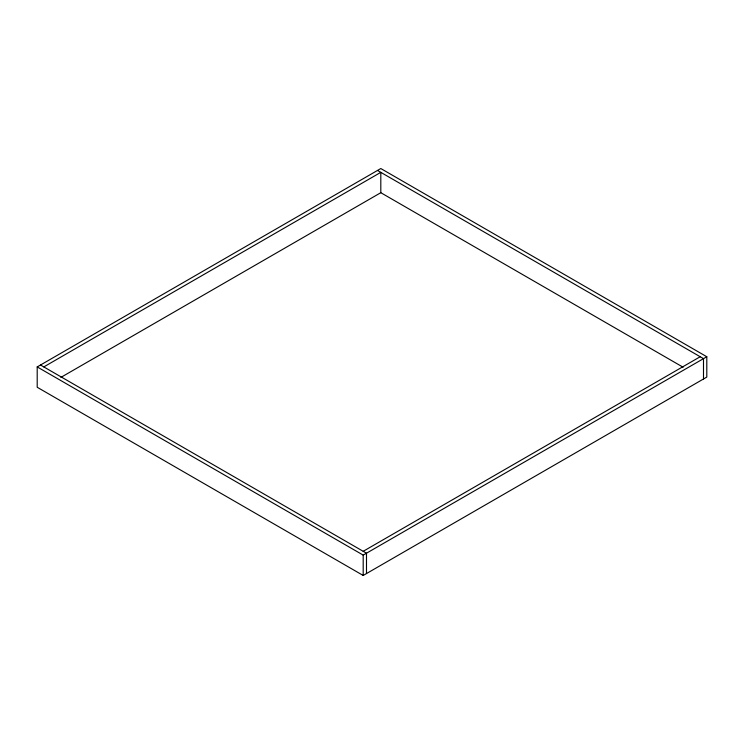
<?xml version="1.0" encoding="UTF-8"?>
<svg xmlns="http://www.w3.org/2000/svg" width="744" height="744" viewBox="0 0 744 744"><rect width="100%" height="100%" fill="white"/><g stroke="black" fill="none" stroke-linecap="round" stroke-linejoin="round"><path stroke-width="1.12" d="M37.2 366.913L380.807 168.535L706.8 356.739L706.8 377.087L363.193 575.465L37.2 387.261L37.2 366.913L363.193 555.117L706.8 356.739M43.812 366.913L380.807 172.348L380.807 192.696L60.906 377.385M363.193 551.304L700.188 356.739M377.506 170.441L703.499 358.645L703.499 378.994M380.807 192.696L683.122 367.229M40.502 365.006L366.494 553.211L366.494 573.559M363.193 555.117L363.193 575.465"/></g></svg>
